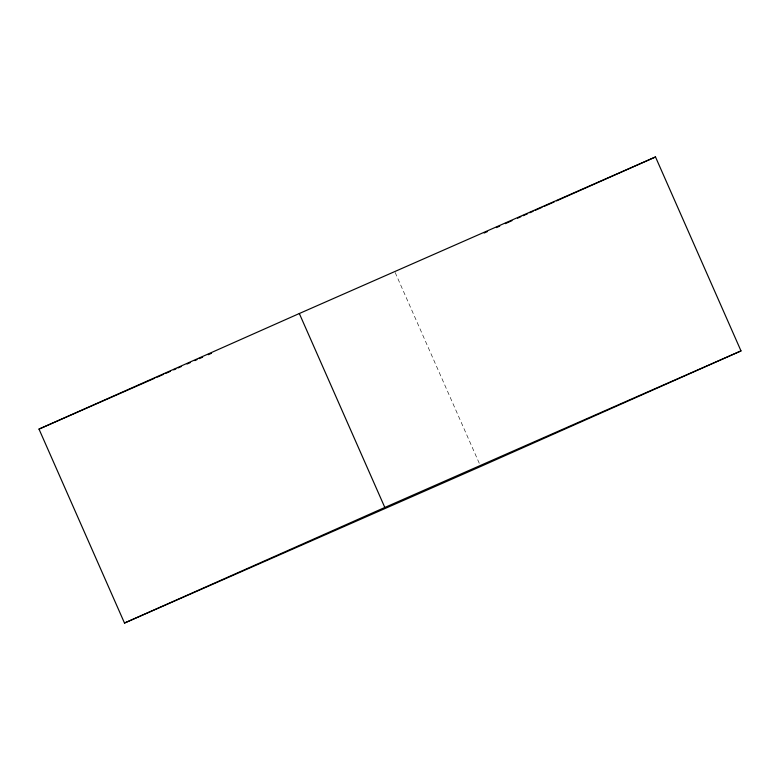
<?xml version="1.0" encoding="UTF-8"?>
<svg xmlns="http://www.w3.org/2000/svg" width="780" height="780" viewBox="0 0 780 780"><rect width="100%" height="100%" fill="white"/><g stroke="black" fill="none" stroke-linecap="round" stroke-linejoin="round"><path stroke-width="0.58" stroke-dasharray="3.9 2.92" d="M395.177 272.532L479.69 464.246"/><path stroke-width="1.17" d="M39 429.098L299.325 313.521L655.502 156.955L741 350.902L480.675 466.479L124.498 623.044L39 429.098L154.752 378.212M484.175 233.015L487.51 231.533M496.411 227.584L499.746 226.102M505.313 223.636L511.982 220.672M517.55 218.205L520.884 216.723M523.107 215.738L527.563 213.759M529.786 212.774L533.12 211.292M535.353 210.298L542.022 207.334M544.245 206.349L554.258 201.903M556.491 200.918L655.502 156.955M124.498 623.044L384.823 507.468L741 350.902M156.985 377.237L163.663 374.302M165.886 373.318L170.342 371.368M173.677 369.895L175.9 368.921M178.132 367.936L181.467 366.473M187.034 364.026L190.378 362.554M194.825 360.604L197.047 359.619M199.28 358.644L202.615 357.172M208.182 354.724L211.526 353.262M299.325 313.521L384.823 507.468"/></g></svg>
